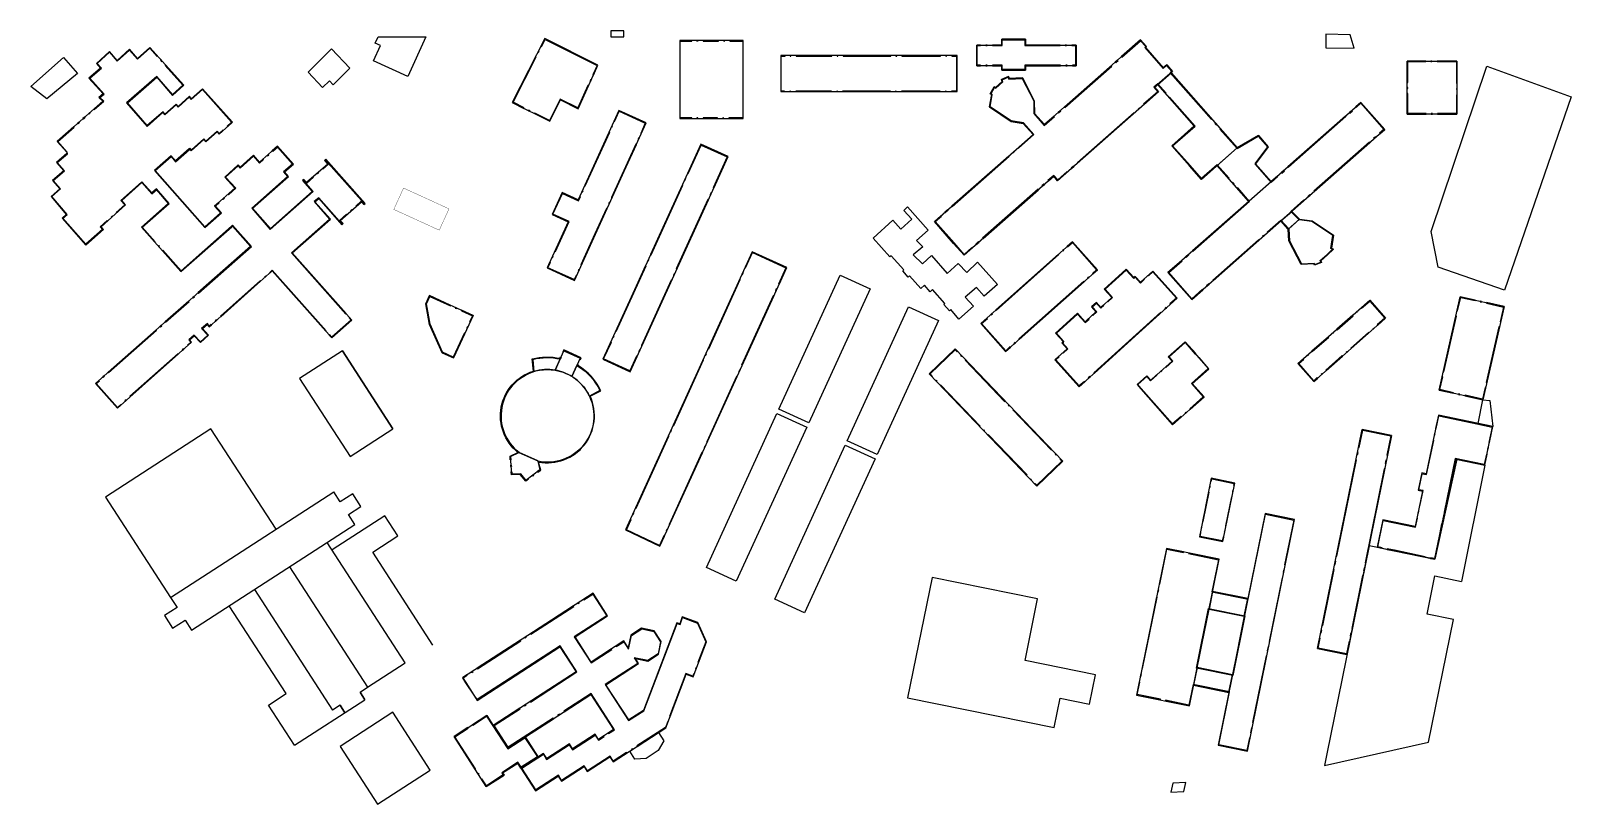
# Model space of a CAD drawing. Extents: x 6306 to 59098, y 4567 to 31086.
import ezdxf

# ---------------------------------------------------------------- set-up
doc = ezdxf.new("R2010")
doc.units = 0
doc.header["$MEASUREMENT"] = 0
for name, color, linetype in [('Entrance', 2, 'CONTINUOUS'), ('Offices', 1, 'CONTINUOUS'), ('Other_buildings', 4, 'CONTINUOUS'), ('Walls', 6, 'CONTINUOUS')]:
    doc.layers.add(name, color=color, linetype=linetype)

msp = doc.modelspace()

# ---------------------------------------------------------------- linework, layer by layer
at = {"layer": 'Entrance'}
for points in [[(26631, 31086), (26179, 31086), (26179, 30880), (26631, 30880)], [(50689, 30499), (51658, 30488), (51529, 30942), (50689, 30975)], [(56314, 18408), (56411, 17515), (55906, 17620), (56072, 18428)], [(26835, 6386), (27821, 7024), (28002, 6745), (27805, 6404), (27396, 6139), (27007, 6108)], [(45381, 4983), (45828, 4998), (45891, 5309), (45444, 5293)]]:
    msp.add_lwpolyline(points, close=True, dxfattribs=at)
msp.add_lwpolyline([(6306, 29170), (7421, 30168), (7902, 29626), (6859, 28751), (6306, 29170)], dxfattribs=at)
at = {"layer": 'Offices'}
for points in [[(22808, 28624), (24092, 27982), (24459, 28716), (25063, 28414), (25743, 29908), (23921, 30819)], [(30723, 28081), (30723, 30747), (28545, 30747), (28544, 28081)], [(41497, 25944), (41362, 26098), (38290, 23390), (37932, 23797), (37273, 24544), (40658, 27528), (40319, 27912), (39900, 27977), (39168, 28473), (39237, 28896), (39187, 28926), (39327, 29169), (39373, 29146), (39597, 29346), (39569, 29419), (39815, 29524), (39842, 29451), (40289, 29471), (40698, 28687), (40703, 28251), (41042, 27867), (44340, 30774), (44543, 30543), (44509, 30513), (45120, 29821), (45235, 29923), (45439, 29692), (44823, 29149), (44959, 28995)], [(42133, 29885), (40398, 29885), (40398, 29736), (39582, 29736), (39582, 29885), (38723, 29885), (38723, 30597), (39582, 30597), (39582, 30797), (40398, 30797), (40398, 30597), (42133, 30597)], [(32008, 29000), (38055, 29000), (38055, 30236), (32008, 30236)], [(47653, 27070), (46427, 25990), (46021, 26451), (45410, 27143), (46179, 27822), (44928, 29241), (45384, 29644)], [(46093, 21872), (45279, 22795), (51894, 28627), (52708, 27704)], [(25066, 25286), (24514, 25537), (24174, 24791), (24726, 24539), (24004, 22953), (24938, 22528), (25660, 24115), (27394, 27926), (26460, 28351)], [(48278, 26527), (48818, 25915), (48048, 25237), (46966, 26464), (47653, 27070), (48376, 27494), (48715, 27110)], [(25913, 19822), (26846, 19397), (30201, 26771), (29268, 27196), (27488, 23283)], [(49404, 24282), (49148, 24565), (49521, 24894), (49784, 24626)], [(50879, 23635), (50947, 23600), (50745, 23404), (50523, 23203), (50546, 23140), (50296, 23048), (50278, 23097), (49845, 23076), (49422, 23884), (49406, 24285), (49784, 24626), (50216, 24571), (50949, 24077)], [(39716, 20087), (42859, 22888), (42003, 23849), (38860, 21048)], [(26691, 13970), (27866, 13416), (32215, 22973), (31032, 23511)], [(45594, 21920), (45594, 21920), (45594, 21920), (44757, 22845), (44757, 22845), (44337, 22463), (44155, 22664), (44108, 22622), (43846, 22911), (43092, 22227), (43354, 21938), (42983, 21602), (42828, 21772), (42658, 21618), (42812, 21447), (42441, 21110), (42179, 21399), (41425, 20716), (41435, 20705), (41687, 20427), (41687, 20427), (41640, 20385), (41823, 20183), (41403, 19802), (41403, 19802), (42238, 18879), (45594, 21920)], [(20793, 19873), (20405, 20049), (19975, 21015), (19844, 21724), (19972, 22004), (21465, 21324)], [(50275, 19060), (49733, 19676), (52194, 21846), (52737, 21230)], [(56072, 18428), (54572, 18768), (55296, 21968), (56796, 21629)], [(40787, 15474), (41676, 16326), (37986, 20175), (37097, 19324)], [(46109, 18993), (46685, 19500), (45874, 20420), (45290, 19905), (45421, 19757), (44687, 19109), (44556, 19258), (44218, 18960), (44349, 18811), (45437, 17577), (46517, 18530)], [(50406, 9902), (51936, 17419), (52943, 17214), (51413, 9697)], [(23757, 16032), (23276, 15666), (23090, 15891), (22794, 15884), (22751, 16487), (23027, 16629), (23678, 16346)], [(46354, 13733), (47158, 13570), (47567, 15580), (46763, 15743)], [(48609, 14530), (46994, 6592), (47999, 6387), (49614, 14326)], [(45227, 13335), (44204, 8310), (46013, 7942), (47035, 12967)], [(29008, 8934), (29462, 10132), (29164, 10794), (28634, 10995), (28554, 10751), (28450, 10790), (27299, 7785), (26796, 7460), (26016, 8665), (27135, 9389), (27025, 9562), (27451, 9472), (27819, 9712), (27910, 10142), (27670, 10510), (27240, 10601), (26872, 10361), (26782, 9934), (26633, 10164), (25514, 9440), (24957, 10301), (26076, 11025), (25575, 11800), (21098, 8902), (21209, 8730), (21488, 8300), (21599, 8128), (24440, 9966), (24998, 9105), (22157, 7267), (22658, 6492), (25499, 8331), (26279, 7125), (25763, 6791), (25651, 6963), (24876, 6462), (24765, 6634), (23990, 6133), (23879, 6305), (23104, 5803), (23605, 5028), (24380, 5530), (24492, 5358), (25266, 5859), (25378, 5687), (26153, 6188), (26264, 6016), (28072, 7186), (28768, 9025)], [(46810, 11861), (46688, 11259), (47894, 11013), (48016, 11616)], [(23104, 5803), (22992, 5975), (22476, 5641), (22524, 5566), (21913, 5172), (20813, 6888), (21935, 7610), (22157, 7267), (22157, 7267), (22658, 6492), (23248, 6874), (23693, 6185)]]:
    msp.add_lwpolyline(points, close=True, dxfattribs=at)
for points in [[(8552, 29968), (8697, 29804), (8300, 29458), (8786, 28920), (8638, 28796), (8775, 28673), (7205, 27293), (7537, 26921), (7541, 26879), (7186, 26569), (7435, 26289), (7048, 25952), (7301, 25663), (7003, 25405), (7519, 24783), (7375, 24657), (8192, 23737), (8796, 24273), (8713, 24365), (9555, 25120), (9424, 25270), (10111, 25882), (10451, 25499), (10609, 25637), (11018, 25168), (10100, 24357), (11453, 22831), (13195, 24368), (13220, 24391), (13837, 23694), (8521, 18990), (9273, 18145), (11818, 20410), (11747, 20484), (11905, 20621), (12123, 20398), (12398, 20649), (12190, 20879), (12353, 21016), (12421, 20930), (14579, 22854), (16622, 20553), (17310, 21164), (15268, 23470), (16576, 24624), (16040, 25226), (16172, 25334), (16960, 24434), (17008, 24475), (16913, 24584), (17637, 25223), (17718, 25127), (17760, 25165), (16412, 26680), (16368, 26640), (16481, 26517), (15757, 25883), (15662, 25990), (15623, 25951), (15953, 25580), (14516, 24305), (13907, 25002), (15136, 26088), (14996, 26245), (15307, 26517), (14759, 27129), (14142, 26580), (13942, 26818), (13483, 26404), (13415, 26484), (12953, 26072), (13302, 25685), (12604, 25071), (12812, 24841), (12267, 24368), (10569, 26297), (11112, 26771), (11262, 26596), (11745, 27021), (11755, 27030), (11807, 26973), (12235, 27355), (12306, 27276), (12691, 27620), (12758, 27539), (13213, 27948), (12193, 29099), (11806, 28756), (11740, 28841), (11353, 28494), (11289, 28574), (10897, 28231), (10837, 28311), (10299, 27833), (9618, 28610), (10625, 29492), (11165, 28870), (11545, 29218), (10389, 30514), (9961, 30135), (9689, 30451), (9265, 30069), (9004, 30376), (8552, 29968)], [(53481, 28224), (53481, 30049), (55184, 30049), (55184, 28224), (53481, 28224)], [(54367, 17044), (54127, 15893), (53979, 15924), (53856, 15335), (54004, 15305), (53750, 14086), (52644, 14317), (52448, 13377), (53035, 13254), (54425, 12964), (54601, 13806), (55142, 16402), (56136, 16195), (56232, 16655), (56411, 17515), (55868, 17628), (54546, 17904), (54367, 17044)], [(47362, 8413), (47485, 9003), (46279, 9249), (46156, 8646), (47362, 8401), (46156, 8646)]]:
    msp.add_lwpolyline(points, dxfattribs=at)
for points in [[(24853, 19230, 0.097907), (24276, 19449), (24579, 20114), (25139, 19860)], [(24276, 19449, 0.115822), (23551, 19403), (23514, 19818, -0.118751), (24451, 19832)], [(25811, 18754), (25448, 18562, 0.143642), (24853, 19230), (25024, 19606, -0.148219)], [(23683, 16326), (23678, 16346), (23039, 16624, -0.779887), (24274, 19449, -0.245273), (25448, 18562, -0.62052)]]:
    msp.add_lwpolyline(points, format="xyb", close=True, dxfattribs=at)
at = {"layer": 'Other_buildings'}
for p, q in [((31945, 18110), (34047, 22704)), ((34047, 22704), (35073, 22235)), ((35073, 22235), (32968, 17642)), ((34287, 17029), (36388, 21624)), ((37414, 21155), (35309, 16562)), ((36388, 21624), (37414, 21155)), ((16983, 20108), (15519, 19161)), ((16983, 20108), (15519, 19161)), ((18710, 17439), (16983, 20108)), ((16983, 20108), (18710, 17439)), ((15519, 19161), (17247, 16492)), ((15519, 19161), (17247, 16492)), ((29461, 12679), (31877, 17961)), ((31877, 17961), (32899, 17493)), ((32968, 17642), (31945, 18110)), ((12481, 17438), (8865, 15098)), ((14710, 13995), (12481, 17438)), ((17247, 16492), (18710, 17439)), ((32899, 17493), (30484, 12212)), ((35309, 16562), (34287, 17029)), ((31803, 11599), (34219, 16880)), ((35241, 16413), (32825, 11131)), ((34219, 16880), (35241, 16413)), ((55177, 16393), (54425, 12964)), ((56136, 16195), (55176, 16392)), ((56136, 16195), (55335, 12208)), ((8865, 15098), (11094, 11655)), ((12385, 12490), (16690, 15276)), ((16913, 14932), (16690, 15276)), ((17343, 15211), (16913, 14932)), ((17622, 14780), (17343, 15211)), ((18442, 14456), (16634, 13286)), ((17191, 14501), (17622, 14780)), ((17414, 14157), (17191, 14501)), ((18888, 13767), (18442, 14456)), ((11818, 10535), (17414, 14157)), ((18027, 13210), (18888, 13767)), ((19141, 9412), (16467, 13544)), ((20088, 10025), (18027, 13210)), ((52171, 13423), (50720, 6294)), ((54425, 12964), (52171, 13423)), ((15176, 12708), (17850, 8576)), ((30484, 12212), (29461, 12679)), ((11094, 11655), (12385, 12490)), ((37194, 12343), (36354, 8216)), ((40812, 11607), (37194, 12343)), ((54165, 11086), (54430, 12392)), ((54430, 12392), (55335, 12208)), ((11094, 11655), (11317, 11310)), ((13970, 11928), (16645, 7796)), ((11317, 11310), (10886, 11032)), ((15060, 8358), (13109, 11371)), ((32825, 11131), (31803, 11599)), ((40383, 9497), (40812, 11607)), ((10886, 11032), (11165, 10601)), ((10886, 11032), (11165, 10601)), ((11165, 10601), (11595, 10880)), ((11595, 10880), (11818, 10535)), ((55069, 10902), (54165, 11086)), ((54212, 6689), (55069, 10902)), ((17850, 8576), (19141, 9412)), ((42794, 9007), (40383, 9497)), ((42589, 8000), (42794, 9007)), ((17592, 8409), (17850, 8576)), ((14457, 7968), (15060, 8358)), ((15348, 6591), (14457, 7968)), ((15348, 6591), (17759, 8151)), ((16903, 7963), (16645, 7796)), ((16903, 7963), (16645, 7796)), ((16903, 7963), (17070, 7705)), ((17070, 7705), (16903, 7963)), ((17592, 8409), (17759, 8151)), ((17759, 8151), (17592, 8409)), ((36354, 8216), (41379, 7193)), ((41379, 7193), (41585, 8204)), ((41585, 8204), (42589, 8000)), ((18715, 7717), (16907, 6547)), ((19997, 5737), (18715, 7717)), ((16907, 6547), (18189, 4567)), ((50638, 5889), (54212, 6689)), ((50720, 6294), (50638, 5889)), ((18189, 4567), (19997, 5737))]:
    msp.add_line(p, q, dxfattribs=at)
for points in [[(18050, 30051), (18288, 30579), (18104, 30661), (18205, 30880), (19846, 30880), (19232, 29518), (18050, 30051)], [(36351, 25046), (37056, 24247), (36666, 23898), (36875, 23683), (36548, 23401), (36861, 23100), (37169, 23376), (37707, 22759), (38091, 23110), (38382, 22799), (38748, 23150), (39438, 22386), (38979, 21988), (38717, 22289), (38329, 21948), (38617, 21644), (38113, 21200), (37834, 21526), (37791, 21489), (37598, 21705), (37637, 21739), (37204, 22217), (37126, 22140), (36932, 22359), (36809, 22244), (36422, 22682), (36379, 22642), (36188, 22860), (36229, 22893), (35794, 23372), (35751, 23332), (35177, 23979), (35846, 24587), (36119, 24284), (36496, 24627), (36225, 24929), (36351, 25046)]]:
    msp.add_lwpolyline(points, dxfattribs=at)
for points in [[(16609, 30470), (17236, 29801), (16669, 29229), (16537, 29365), (16299, 29139), (15808, 29670)], [(54539, 22976), (54301, 24205), (56209, 29873), (59098, 28816), (56817, 22191)]]:
    msp.add_lwpolyline(points, close=True, dxfattribs=at)
at = {"layer": 'Other_buildings', "const_width": 10}
msp.add_lwpolyline([(18746, 24961), (19081, 25693), (20638, 24981), (20304, 24249), (18746, 24961)], dxfattribs=at)
at = {"layer": 'Walls'}
for points in [[(23787, 30554), (23805, 30546), (23930, 30792), (25717, 29899), (25568, 29571), (25586, 29562), (25743, 29908), (23921, 30819)], [(28544, 29673), (28564, 29673), (28565, 30727), (28957, 30727), (28957, 30747), (28545, 30747)], [(29137, 30747), (29172, 30747), (29172, 30727), (29137, 30727)], [(29880, 30727), (29880, 30747), (29352, 30747), (29352, 30727)], [(30084, 30727), (30084, 30747), (30060, 30747), (30060, 30727)], [(30703, 29673), (30723, 29673), (30723, 30747), (30264, 30747), (30264, 30727), (30703, 30727)], [(41580, 30597), (40398, 30597), (40398, 30797), (39582, 30797), (39582, 30597), (39267, 30597), (39267, 30577), (39602, 30577), (39602, 30777), (40378, 30777), (40378, 30577), (41580, 30577)], [(45356, 29646), (46769, 28043), (46784, 28056), (45384, 29644), (45439, 29692), (45235, 29923), (45120, 29821), (44509, 30513), (44543, 30543), (44340, 30774), (43690, 30201), (43703, 30186), (44338, 30745), (44515, 30545), (44481, 30515), (45118, 29793), (45233, 29894), (45410, 29694)], [(8467, 28402), (8480, 28387), (8806, 28673), (8669, 28795), (8815, 28918), (8329, 29456), (8725, 29802), (8581, 29967), (9002, 30347), (9263, 30041), (9687, 30423), (9959, 30107), (10387, 30486), (10635, 30208), (10650, 30221), (10389, 30514), (9961, 30135), (9689, 30451), (9265, 30069), (9004, 30376), (8552, 29968), (8697, 29804), (8300, 29458), (8786, 28920), (8638, 28796), (8775, 28673)], [(23205, 28426), (23213, 28444), (22835, 28633), (23623, 30187), (23605, 30196), (22808, 28624)], [(23686, 30357), (23705, 30348), (23723, 30385), (23705, 30394)], [(32141, 29000), (32141, 29020), (32028, 29020), (32028, 30216), (32154, 30216), (32154, 30236), (32008, 30236), (32008, 29000)], [(32334, 30236), (32334, 30216), (32358, 30216), (32358, 30236)], [(32538, 30236), (32538, 30216), (33758, 30216), (33758, 30236)], [(33938, 30236), (33938, 30216), (33963, 30216), (33963, 30236)], [(34143, 30236), (34143, 30216), (35777, 30216), (35777, 30236)], [(35957, 30236), (35957, 30216), (35981, 30216), (35981, 30236)], [(36161, 30236), (36161, 30216), (37485, 30216), (37485, 30236)], [(37665, 30236), (37665, 30216), (37689, 30216), (37689, 30236)], [(37869, 30236), (37869, 30216), (38035, 30216), (38035, 29020), (37856, 29020), (37856, 29000), (38055, 29000), (38055, 30236)], [(38859, 30597), (38723, 30597), (38723, 29885), (38859, 29885), (38859, 29905), (38743, 29905), (38743, 30577), (38859, 30577)], [(39087, 30597), (39039, 30597), (39039, 30577), (39087, 30577)], [(41807, 30597), (41760, 30597), (41760, 30577), (41807, 30577)], [(42005, 29885), (42133, 29885), (42133, 30597), (41987, 30597), (41987, 30577), (42113, 30577), (42113, 29905), (42005, 29905)], [(10925, 29913), (10910, 29900), (11517, 29219), (11167, 28899), (10627, 29521), (9589, 28612), (10297, 27805), (10834, 28282), (10894, 28202), (11287, 28545), (11351, 28465), (11738, 28812), (11804, 28727), (12191, 29071), (13185, 27950), (13032, 27812), (13046, 27797), (13213, 27948), (12193, 29099), (11806, 28756), (11740, 28841), (11353, 28494), (11289, 28574), (10897, 28231), (10837, 28311), (10299, 27833), (9618, 28610), (10625, 29492), (11165, 28870), (11545, 29218)], [(10770, 30087), (10755, 30074), (10790, 30034), (10805, 30047)], [(39039, 29885), (39087, 29885), (39087, 29905), (39039, 29905)], [(39267, 29885), (39582, 29885), (39582, 29736), (40398, 29736), (40398, 29885), (41598, 29885), (41598, 29905), (40378, 29905), (40378, 29756), (39602, 29756), (39602, 29905), (39267, 29905)], [(43339, 29892), (41728, 28471), (41741, 28456), (43353, 29877)], [(41778, 29885), (41825, 29885), (41825, 29905), (41778, 29905)], [(43555, 30082), (43474, 30011), (43488, 29996), (43568, 30067)], [(54111, 30049), (53481, 30049), (53481, 29318), (53501, 29318), (53501, 30029), (54111, 30029)], [(54326, 30049), (54291, 30049), (54291, 30029), (54326, 30029)], [(55184, 29284), (55184, 30049), (54506, 30049), (54506, 30029), (55164, 30029), (55164, 29284)], [(25419, 29196), (25401, 29205), (25053, 28441), (24450, 28742), (24083, 28009), (23577, 28262), (23568, 28244), (24092, 27982), (24459, 28716), (25063, 28414)], [(25511, 29398), (25493, 29407), (25476, 29369), (25494, 29360)], [(28544, 29455), (28564, 29455), (28564, 29493), (28544, 29493)], [(28564, 29275), (28544, 29275), (28544, 28081), (28957, 28081), (28957, 28101), (28564, 28101)], [(30230, 28101), (30230, 28081), (30723, 28081), (30723, 29275), (30703, 29275), (30703, 28101)], [(30703, 29455), (30723, 29455), (30723, 29493), (30703, 29493)], [(41378, 28163), (41042, 27867), (40703, 28251), (40698, 28687), (40289, 29471), (39842, 29451), (39815, 29524), (39569, 29419), (39597, 29346), (39373, 29146), (39327, 29169), (39187, 28926), (39237, 28896), (39168, 28473), (39900, 27977), (40319, 27912), (40658, 27528), (40146, 27076), (40159, 27061), (40686, 27526), (40329, 27931), (39907, 27996), (39190, 28482), (39259, 28906), (39214, 28933), (39335, 29143), (39376, 29122), (39620, 29340), (39595, 29408), (39803, 29498), (39828, 29430), (40277, 29451), (40678, 28682), (40683, 28244), (41041, 27838), (41391, 28148)], [(44442, 28567), (44455, 28552), (44959, 28995), (44823, 29149), (44928, 29241), (45200, 28932), (45215, 28945), (44930, 29270), (44795, 29151), (44931, 28997)], [(53481, 29138), (53481, 29111), (53501, 29111), (53501, 29138)], [(55184, 29067), (55184, 29104), (55164, 29104), (55164, 29067)], [(32346, 29000), (32346, 29020), (32321, 29020), (32321, 29000)], [(33746, 29000), (33746, 29020), (32526, 29020), (32526, 29000)], [(33950, 29000), (33950, 29020), (33926, 29020), (33926, 29000)], [(35764, 29000), (35764, 29020), (34130, 29020), (34130, 29000)], [(35968, 29000), (35968, 29020), (35944, 29020), (35944, 29000)], [(37472, 29000), (37472, 29020), (36148, 29020), (36148, 29000)], [(37676, 29000), (37676, 29020), (37652, 29020), (37652, 29000)], [(46179, 27822), (45410, 27143), (46021, 26451), (46427, 25990), (46966, 26464), (47361, 26016), (47376, 26029), (46968, 26493), (46429, 26018), (46036, 26464), (45438, 27142), (46208, 27820), (45334, 28810), (45319, 28797)], [(52540, 27556), (52708, 27704), (51894, 28627), (51723, 28477), (51737, 28462), (51893, 28599), (52680, 27706), (52527, 27571)], [(53481, 28931), (53481, 28224), (54125, 28224), (54125, 28244), (53501, 28244), (53501, 28931)], [(54521, 28224), (55184, 28224), (55184, 28887), (55164, 28887), (55164, 28244), (54521, 28244)], [(8093, 28074), (8107, 28059), (8164, 28109), (8151, 28124)], [(8286, 28243), (8299, 28228), (8345, 28269), (8332, 28284)], [(23407, 28324), (23416, 28343), (23374, 28363), (23366, 28345)], [(26296, 27990), (26314, 27981), (26470, 28324), (27367, 27916), (27208, 27566), (27226, 27558), (27394, 27926), (26460, 28351)], [(29172, 28081), (29172, 28101), (29137, 28101), (29137, 28081)], [(29845, 28081), (29845, 28101), (29352, 28101), (29352, 28081)], [(30025, 28101), (30025, 28081), (30050, 28081), (30050, 28101)], [(41593, 28352), (41513, 28282), (41526, 28267), (41606, 28337)], [(42188, 26553), (44133, 28268), (44120, 28283), (42175, 26568)], [(44268, 28387), (44320, 28433), (44307, 28448), (44255, 28402)], [(51364, 28160), (49391, 26421), (49405, 26406), (51377, 28145)], [(51588, 28358), (51499, 28279), (51512, 28264), (51602, 28343)], [(54305, 28224), (54341, 28224), (54341, 28244), (54305, 28244)], [(8934, 24564), (8921, 24579), (8684, 24367), (8768, 24275), (8193, 23765), (7403, 24656), (7547, 24781), (7031, 25402), (7329, 25661), (7076, 25950), (7463, 26287), (7214, 26567), (7562, 26871), (7556, 26929), (7233, 27292), (7790, 27781), (7777, 27796), (7205, 27293), (7537, 26921), (7541, 26879), (7186, 26569), (7435, 26289), (7048, 25952), (7301, 25663), (7003, 25405), (7519, 24783), (7375, 24657), (8192, 23737), (8796, 24273), (8713, 24365)], [(7912, 27915), (7926, 27900), (7972, 27940), (7958, 27955)], [(12912, 27677), (12898, 27692), (12760, 27568), (12693, 27649), (12308, 27304), (12237, 27383), (11809, 27002), (11757, 27059), (11732, 27036), (11264, 26624), (11114, 26799), (10541, 26299), (12265, 24340), (12840, 24840), (12632, 25069), (12763, 25184), (12750, 25199), (12604, 25071), (12812, 24841), (12267, 24368), (10569, 26297), (11112, 26771), (11262, 26596), (11745, 27021), (11755, 27030), (11807, 26973), (12235, 27355), (12306, 27276), (12691, 27620), (12758, 27539)], [(25288, 25774), (25306, 25766), (26148, 27615), (26130, 27624)], [(26204, 27788), (26222, 27779), (26240, 27817), (26222, 27826)], [(46903, 27921), (46888, 27908), (46942, 27847), (46957, 27860)], [(49045, 26089), (49032, 26104), (48818, 25915), (48278, 26527), (48715, 27110), (48376, 27494), (47653, 27070), (47076, 27725), (47061, 27712), (47649, 27045), (48372, 27469), (48689, 27109), (48252, 26526), (48816, 25887)], [(14582, 26971), (14596, 26956), (14758, 27101), (15278, 26518), (14967, 26247), (15107, 26089), (13878, 25003), (14514, 24276), (15981, 25578), (15651, 25951), (15661, 25961), (15755, 25855), (15994, 26064), (15981, 26079), (15757, 25883), (15662, 25990), (15623, 25951), (15953, 25580), (14516, 24305), (13907, 25002), (15136, 26088), (14996, 26245), (15307, 26517), (14759, 27129)], [(27060, 27192), (27042, 27201), (26206, 25364), (26224, 25355)], [(27152, 27394), (27134, 27402), (27116, 27364), (27134, 27356)], [(28813, 26196), (28831, 26187), (29278, 27169), (30175, 26761), (29692, 25701), (29710, 25692), (30201, 26771), (29268, 27196)], [(40011, 26957), (39958, 26911), (39972, 26896), (40024, 26942)], [(50291, 25573), (52199, 27256), (52186, 27271), (50278, 25588)], [(52334, 27375), (52405, 27437), (52392, 27452), (52321, 27390)], [(13066, 25477), (13079, 25462), (13331, 25684), (12982, 26070), (13413, 26455), (13481, 26375), (13940, 26790), (14140, 26551), (14281, 26676), (14268, 26691), (14142, 26580), (13942, 26818), (13483, 26404), (13415, 26484), (12953, 26072), (13302, 25685)], [(14402, 26811), (14415, 26796), (14461, 26837), (14448, 26852)], [(16298, 26357), (16311, 26342), (16509, 26516), (16397, 26639), (16411, 26651), (17732, 25167), (17720, 25156), (17639, 25252), (17441, 25077), (17454, 25062), (17637, 25223), (17718, 25127), (17760, 25165), (16412, 26680), (16368, 26640), (16481, 26517)], [(39823, 26792), (37868, 25068), (37881, 25053), (39837, 26777)], [(41973, 26364), (42053, 26434), (42040, 26449), (41960, 26379)], [(10558, 23840), (10573, 23853), (10128, 24355), (11047, 25167), (10611, 25665), (10453, 25527), (10113, 25910), (9396, 25272), (9527, 25122), (9235, 24860), (9248, 24845), (9555, 25120), (9424, 25270), (10111, 25882), (10451, 25499), (10609, 25637), (11018, 25168), (10100, 24357)], [(16116, 26198), (16129, 26183), (16175, 26223), (16162, 26238)], [(28706, 25961), (28724, 25952), (28756, 26023), (28738, 26032)], [(41179, 25936), (41362, 26098), (41497, 25944), (41838, 26244), (41825, 26259), (41499, 25972), (41363, 26126), (41165, 25951)], [(47534, 25820), (47549, 25834), (47495, 25894), (47480, 25881)], [(49256, 26302), (49167, 26223), (49180, 26208), (49270, 26287)], [(12885, 25318), (12898, 25303), (12944, 25343), (12931, 25358)], [(17138, 24784), (17125, 24798), (16884, 24586), (16980, 24477), (16962, 24462), (16175, 25362), (16012, 25228), (16547, 24626), (15240, 23472), (17098, 21374), (17113, 21387), (15268, 23470), (16576, 24624), (16040, 25226), (16172, 25334), (16960, 24434), (17008, 24475), (16913, 24584)], [(24266, 23527), (24284, 23519), (24753, 24549), (24201, 24801), (24524, 25511), (25076, 25260), (25140, 25400), (25122, 25409), (25066, 25286), (24514, 25537), (24174, 24791), (24726, 24539)], [(25196, 25573), (25214, 25564), (25232, 25602), (25214, 25611)], [(27548, 23416), (27566, 23407), (28649, 25788), (28631, 25797)], [(29636, 25528), (29618, 25537), (29585, 25465), (29603, 25457)], [(38940, 23962), (40838, 25636), (40825, 25651), (38926, 23977)], [(40973, 25755), (41044, 25817), (41030, 25832), (40960, 25770)], [(47653, 25685), (48048, 25237), (46120, 23537), (46133, 23522), (48077, 25235), (47668, 25698)], [(50087, 25393), (50156, 25454), (50143, 25469), (50073, 25408)], [(17319, 24943), (17306, 24958), (17260, 24918), (17273, 24903)], [(26058, 24990), (26040, 24998), (25641, 24123), (25160, 23065), (25178, 23056), (25660, 24115)], [(26150, 25192), (26132, 25200), (26114, 25162), (26132, 25154)], [(29529, 25293), (29511, 25301), (28427, 22921), (28446, 22912)], [(37733, 24949), (37635, 24863), (37648, 24848), (37746, 24934)], [(50209, 24552), (49775, 24607), (49492, 24895), (49938, 25289), (49952, 25274), (49521, 24894), (49784, 24626), (50216, 24571), (50949, 24077), (50879, 23635), (50947, 23600), (50745, 23404), (50523, 23203), (50546, 23140), (50296, 23048), (50278, 23097), (49845, 23076), (49422, 23884), (49404, 24282), (49148, 24565), (48702, 24172), (48689, 24187), (49149, 24593), (49423, 24291), (49442, 23889), (49857, 23097), (50292, 23118), (50308, 23074), (50520, 23152), (50499, 23209), (50731, 23418), (50913, 23595), (50857, 23624), (50928, 24068)], [(9114, 24725), (9101, 24740), (9055, 24699), (9068, 24684)], [(12034, 22099), (12048, 22084), (13865, 23692), (13221, 24420), (13181, 24383), (11454, 22859), (10831, 23562), (10816, 23549), (11453, 22831), (13195, 24368), (13220, 24391), (13837, 23694)], [(37500, 24744), (37273, 24544), (37932, 23797), (38290, 23390), (38571, 23638), (38558, 23653), (38292, 23418), (37947, 23810), (37302, 24542), (37513, 24729)], [(38707, 23757), (38805, 23843), (38791, 23858), (38693, 23772)], [(41828, 23693), (41841, 23678), (42002, 23821), (42831, 22890), (42689, 22763), (42702, 22748), (42859, 22888), (42003, 23849)], [(46824, 22517), (48400, 23906), (48387, 23921), (46811, 22532)], [(48535, 24025), (48567, 24053), (48554, 24068), (48522, 24040)], [(10697, 23683), (10712, 23697), (10692, 23719), (10677, 23705)], [(24174, 23326), (24192, 23317), (24209, 23355), (24191, 23364)], [(27450, 23200), (27468, 23191), (27492, 23244), (27474, 23252)], [(30786, 22970), (30804, 22962), (31042, 23485), (32188, 22963), (31931, 22397), (31949, 22389), (32215, 22973), (31032, 23511)], [(41530, 23427), (39382, 21513), (39395, 21498), (41543, 23412)], [(41664, 23547), (41677, 23532), (41707, 23558), (41694, 23573)], [(45985, 23418), (45886, 23330), (45899, 23315), (45998, 23403)], [(16413, 20788), (16428, 20801), (14581, 22882), (14493, 22803), (14506, 22788), (14579, 22854)], [(25012, 22691), (24994, 22699), (24928, 22554), (24031, 22963), (24118, 23153), (24099, 23162), (24004, 22953), (24938, 22528)], [(25104, 22892), (25085, 22901), (25068, 22863), (25086, 22854)], [(26353, 20789), (26371, 20780), (27393, 23027), (27375, 23036)], [(28371, 22748), (28353, 22757), (28329, 22704), (28347, 22696)], [(30679, 22735), (30697, 22726), (30729, 22798), (30711, 22806)], [(43204, 21803), (43218, 21788), (43382, 21937), (43121, 22226), (43845, 22882), (44107, 22593), (44153, 22636), (44335, 22435), (44477, 22564), (44464, 22579), (44337, 22463), (44155, 22664), (44108, 22622), (43846, 22911), (43092, 22227), (43354, 21938)], [(44597, 22700), (44610, 22685), (44756, 22817), (45566, 21922), (45343, 21720), (45356, 21705), (45594, 21920), (45594, 21920), (45594, 21920), (44757, 22845), (44757, 22845)], [(45751, 23211), (45279, 22795), (46093, 21872), (46473, 22208), (46460, 22223), (46095, 21900), (45307, 22793), (45764, 23196)], [(14191, 22508), (14178, 22523), (12802, 21296), (12816, 21282)], [(14371, 22669), (14358, 22684), (14313, 22643), (14326, 22628)], [(28272, 22532), (28254, 22540), (27232, 20294), (27250, 20285)], [(29521, 20190), (29539, 20182), (30622, 22562), (30604, 22571)], [(31875, 22225), (31856, 22234), (31824, 22162), (31842, 22154)], [(42391, 22497), (40170, 20519), (40183, 20504), (42404, 22482)], [(42567, 22628), (42554, 22643), (42525, 22617), (42538, 22602)], [(46608, 22327), (46689, 22398), (46676, 22413), (46595, 22342)], [(10914, 21107), (10927, 21092), (11732, 21805), (11719, 21820)], [(11854, 21939), (11867, 21924), (11913, 21965), (11900, 21980)], [(20700, 21672), (19972, 22004), (19844, 21724), (19975, 21015), (20405, 20049), (20793, 19873), (21186, 20722), (21168, 20731), (20783, 19899), (20420, 20064), (19994, 21021), (19865, 21721), (19981, 21977), (20691, 21654)], [(31768, 21990), (31749, 21998), (30666, 19618), (30684, 19609)], [(42693, 21339), (42706, 21324), (42840, 21446), (42686, 21616), (42827, 21744), (42981, 21573), (43084, 21667), (43071, 21682), (42983, 21602), (42828, 21772), (42658, 21618), (42812, 21447)], [(52467, 20992), (52737, 21230), (52194, 21846), (51901, 21587), (51914, 21572), (52193, 21818), (52709, 21232), (52453, 21007)], [(55809, 21852), (55296, 21968), (55187, 21484), (55206, 21480), (55311, 21944), (55804, 21833)], [(56024, 21803), (55984, 21812), (55980, 21793), (56020, 21784)], [(56679, 21108), (56796, 21629), (56200, 21764), (56195, 21744), (56773, 21614), (56659, 21112)], [(12681, 21162), (12668, 21177), (12622, 21136), (12636, 21121)], [(17232, 21253), (17217, 21239), (17282, 21166), (16623, 20581), (16547, 20667), (16532, 20653), (16622, 20553), (17310, 21164)], [(20906, 21579), (20864, 21598), (20855, 21580), (20897, 21560)], [(21360, 21098), (21465, 21324), (21070, 21504), (21061, 21486), (21438, 21314), (21342, 21107)], [(39878, 20232), (39865, 20247), (39718, 20115), (38888, 21047), (39090, 21226), (39077, 21241), (38860, 21048), (39716, 20087)], [(39211, 21361), (39224, 21346), (39261, 21379), (39247, 21394)], [(45050, 21427), (45037, 21442), (42733, 19354), (42746, 19339)], [(45223, 21584), (45210, 21599), (45170, 21563), (45183, 21548)], [(51612, 21332), (51067, 20852), (51081, 20837), (51625, 21317)], [(51766, 21468), (51747, 21451), (51760, 21436), (51779, 21453)], [(55147, 21309), (54715, 19399), (54734, 19395), (55166, 21304)], [(8957, 19375), (8970, 19360), (10612, 20813), (10598, 20828)], [(10733, 20947), (10746, 20932), (10792, 20973), (10779, 20988)], [(12501, 21001), (12488, 21016), (12423, 20959), (12356, 21045), (12161, 20881), (12370, 20651), (12124, 20426), (11906, 20648), (11718, 20485), (11789, 20411), (11671, 20305), (11684, 20290), (11818, 20410), (11747, 20484), (11905, 20621), (12123, 20398), (12398, 20649), (12190, 20879), (12353, 21016), (12421, 20930)], [(21262, 20886), (21285, 20935), (21267, 20943), (21244, 20894)], [(26260, 20585), (26278, 20577), (26296, 20616), (26278, 20625)], [(50778, 20597), (50213, 20099), (50226, 20084), (50792, 20582)], [(50932, 20733), (50913, 20716), (50927, 20701), (50946, 20718)], [(51555, 20189), (52177, 20737), (52164, 20752), (51542, 20204)], [(52312, 20856), (52332, 20873), (52318, 20888), (52299, 20871)], [(56208, 19027), (56639, 20932), (56619, 20936), (56188, 19031)], [(11549, 20171), (11536, 20185), (11490, 20145), (11504, 20130)], [(24553, 20057), (24579, 20114), (25139, 19860), (25122, 19823), (25140, 19815), (25165, 19870), (24569, 20141), (24535, 20065)], [(27083, 19918), (27065, 19926), (26836, 19424), (25939, 19832), (26204, 20413), (26186, 20421), (25913, 19822), (26846, 19397)], [(27176, 20121), (27158, 20130), (27140, 20090), (27158, 20082)], [(37197, 19221), (37212, 19234), (37126, 19323), (37985, 20147), (38049, 20080), (38064, 20093), (37986, 20175), (37097, 19324)], [(40049, 20384), (40036, 20399), (39999, 20366), (40013, 20351)], [(45194, 19556), (45208, 19541), (45450, 19755), (45319, 19903), (45873, 20392), (46215, 20003), (46230, 20016), (45874, 20420), (45290, 19905), (45421, 19757)], [(51401, 20053), (51420, 20070), (51407, 20085), (51388, 20068)], [(11369, 20010), (11356, 20025), (9703, 18554), (9716, 18539)], [(28326, 17563), (28344, 17555), (29366, 19802), (29348, 19810)], [(29422, 19974), (29440, 19965), (29464, 20018), (29446, 20026)], [(38189, 19963), (38174, 19950), (38202, 19922), (38217, 19935)], [(38341, 19805), (38326, 19791), (39682, 18377), (39697, 18390)], [(42426, 19049), (42413, 19064), (42240, 18907), (41431, 19800), (41551, 19909), (41537, 19924), (41403, 19802), (41403, 19802), (42238, 18879)], [(46349, 19881), (46334, 19868), (46657, 19502), (46081, 18994), (46489, 18531), (46029, 18126), (46042, 18111), (46517, 18530), (46109, 18993), (46685, 19500)], [(49924, 19844), (49733, 19676), (50275, 19060), (50410, 19179), (50397, 19194), (50277, 19088), (49761, 19674), (49937, 19829)], [(50078, 19980), (50059, 19963), (50072, 19948), (50091, 19965)], [(50700, 19434), (51266, 19934), (51253, 19949), (50686, 19449)], [(9402, 18259), (9389, 18274), (9275, 18173), (8549, 18988), (8655, 19081), (8641, 19096), (8521, 18990), (9273, 18145)], [(8776, 19216), (8790, 19201), (8835, 19241), (8822, 19256)], [(30511, 19229), (30493, 19237), (29471, 16991), (29489, 16982)], [(30610, 19445), (30592, 19454), (30568, 19401), (30586, 19393)], [(37349, 19062), (37364, 19075), (37336, 19104), (37321, 19091)], [(42613, 19218), (42600, 19233), (42546, 19185), (42560, 19170)], [(45742, 17846), (45729, 17861), (45439, 17605), (44364, 18824), (44246, 18958), (44554, 19229), (44685, 19081), (44903, 19273), (44890, 19288), (44687, 19109), (44556, 19258), (44218, 18960), (44349, 18811), (45437, 17577)], [(45025, 19407), (45038, 19392), (45073, 19422), (45059, 19437)], [(50545, 19298), (50565, 19315), (50551, 19330), (50532, 19313)], [(54675, 19224), (54572, 18768), (55063, 18656), (55067, 18676), (54596, 18783), (54695, 19219)], [(38829, 17517), (38844, 17530), (37488, 18945), (37473, 18932)], [(55238, 18617), (55282, 18607), (55286, 18626), (55243, 18636)], [(55457, 18567), (56072, 18428), (56168, 18851), (56149, 18856), (56057, 18452), (55462, 18587)], [(9582, 18420), (9569, 18435), (9523, 18394), (9536, 18379)], [(39822, 18260), (39807, 18247), (39832, 18220), (39847, 18233)], [(39972, 18103), (39957, 18090), (41286, 16703), (41301, 16716)], [(45907, 17992), (45894, 18007), (45864, 17980), (45877, 17965)], [(54451, 17449), (54471, 17445), (54562, 17880), (55864, 17609), (56387, 17499), (56278, 16974), (56297, 16970), (56411, 17515), (55868, 17628), (54546, 17904)], [(27035, 14726), (27053, 14717), (28177, 17187), (28158, 17196)], [(28233, 17360), (28251, 17351), (28269, 17391), (28251, 17399)], [(38979, 17360), (38994, 17374), (38969, 17400), (38954, 17387)], [(40433, 15844), (40448, 15857), (39119, 17243), (39104, 17230)], [(52804, 16532), (52943, 17214), (51936, 17419), (51812, 16806), (51831, 16802), (51952, 17395), (52920, 17199), (52785, 16536)], [(54367, 17044), (54127, 15893), (53979, 15924), (53856, 15335), (54004, 15305), (53897, 14789), (53916, 14785), (54028, 15320), (53880, 15351), (53995, 15900), (54142, 15869), (54386, 17040)], [(54386, 17040), (54387, 17045), (54368, 17049), (54367, 17044)], [(54405, 17225), (54424, 17221), (54434, 17269), (54415, 17273)], [(29322, 16615), (29304, 16623), (28180, 14153), (28198, 14145)], [(29414, 16818), (29396, 16827), (29378, 16787), (29396, 16778)], [(41584, 16421), (41569, 16408), (41647, 16326), (40788, 15502), (40731, 15562), (40716, 15548), (40787, 15474), (41676, 16326)], [(41426, 16586), (41411, 16573), (41444, 16538), (41459, 16551)], [(51724, 16378), (51052, 13076), (51072, 13072), (51744, 16374)], [(51776, 16630), (51760, 16554), (51780, 16550), (51795, 16626)], [(56213, 16568), (56194, 16572), (56120, 16219), (55127, 16426), (54742, 14581), (54762, 14577), (55142, 16402), (56136, 16195)], [(56261, 16794), (56241, 16798), (56231, 16748), (56250, 16744)], [(22775, 16145), (22755, 16143), (22752, 16192), (22772, 16193)], [(23351, 15723), (23363, 15707), (23273, 15638), (23081, 15871), (22775, 15863), (22768, 15963), (22788, 15965), (22794, 15884), (23090, 15891), (23276, 15666)], [(23533, 15861), (23494, 15832), (23506, 15816), (23545, 15846)], [(52054, 12844), (52710, 16067), (52690, 16071), (52034, 12848)], [(52746, 16243), (52768, 16355), (52749, 16359), (52726, 16247)], [(40591, 15678), (40606, 15692), (40573, 15727), (40558, 15713)], [(46702, 15446), (46722, 15442), (46728, 15471), (46708, 15475)], [(46744, 15651), (46764, 15647), (46779, 15720), (47543, 15564), (47529, 15492), (47548, 15488), (47567, 15580), (46763, 15743)], [(47512, 15311), (47493, 15315), (47487, 15287), (47506, 15283)], [(46461, 14260), (46481, 14256), (46686, 15265), (46667, 15269)], [(47471, 15106), (47451, 15110), (47248, 14110), (47267, 14106)], [(28022, 13758), (28004, 13767), (27857, 13442), (26717, 13980), (26877, 14331), (26859, 14340), (26691, 13970), (27866, 13416)], [(26933, 14503), (26951, 14495), (26978, 14553), (26960, 14562)], [(45989, 13180), (45985, 13160), (47012, 12951), (46787, 11846), (48032, 11593), (48625, 14507), (49590, 14310), (49278, 12773), (49297, 12768), (49614, 14326), (48609, 14530), (48016, 11616), (46810, 11861), (47035, 12967)], [(52616, 13342), (52620, 13361), (52471, 13392), (52659, 14293), (53765, 14062), (53830, 14372), (53810, 14376), (53750, 14086), (52644, 14317), (52448, 13377)], [(53847, 14552), (53867, 14548), (53879, 14609), (53860, 14613)], [(54725, 14401), (54705, 14405), (54696, 14360), (54715, 14356)], [(28123, 13981), (28105, 13989), (28079, 13931), (28097, 13922)], [(47190, 13726), (47170, 13730), (47142, 13593), (46378, 13749), (46402, 13867), (46382, 13871), (46354, 13733), (47158, 13570)], [(46418, 14048), (46438, 14043), (46445, 14080), (46425, 14084)], [(47231, 13930), (47212, 13934), (47206, 13906), (47226, 13902)], [(54679, 14180), (54659, 14184), (54581, 13810), (54410, 12988), (54275, 13016), (54271, 12997), (54425, 12964), (54601, 13806)], [(44978, 12113), (44997, 12109), (45242, 13311), (45808, 13196), (45813, 13216), (45227, 13335)], [(54095, 13033), (54099, 13053), (53039, 13274), (52797, 13324), (52792, 13305), (53035, 13254)], [(51016, 12899), (50994, 12790), (51014, 12786), (51036, 12895)], [(52000, 12579), (52018, 12667), (51998, 12671), (51980, 12583)], [(49208, 12330), (49188, 12334), (48744, 10149), (48763, 10145)], [(49261, 12592), (49242, 12596), (49224, 12510), (49244, 12506)], [(50958, 12614), (50568, 10698), (50588, 10694), (50978, 12610)], [(51594, 10589), (51964, 12403), (51944, 12407), (51575, 10593)], [(25249, 11589), (25260, 11573), (25569, 11772), (26048, 11031), (24929, 10307), (25508, 9412), (26219, 9872), (26208, 9889), (25514, 9440), (24957, 10301), (26076, 11025), (25575, 11800)], [(44390, 9224), (44410, 9220), (44908, 11667), (44888, 11672)], [(44924, 11848), (44944, 11844), (44962, 11932), (44942, 11936)], [(23430, 10412), (23441, 10395), (24919, 11351), (24908, 11368)], [(25059, 11466), (25070, 11449), (25109, 11475), (25098, 11492)], [(46672, 11282), (47917, 11029), (47500, 8980), (46255, 9233)], [(46688, 11259), (47894, 11013), (47485, 9003), (46279, 9249)], [(26359, 9986), (26370, 9970), (26627, 10136), (26792, 9883), (26890, 10349), (27244, 10579), (27658, 10492), (27889, 10138), (27802, 9724), (27447, 9493), (26983, 9591), (27107, 9395), (25988, 8671), (26790, 7432), (27315, 7772), (28462, 10764), (28566, 10725), (28646, 10969), (29150, 10778), (29441, 10132), (29171, 9421), (29190, 9414), (29462, 10132), (29164, 10794), (28634, 10995), (28554, 10751), (28450, 10790), (27299, 7785), (26796, 7460), (26016, 8665), (27135, 9389), (27025, 9562), (27451, 9472), (27819, 9712), (27910, 10142), (27670, 10510), (27240, 10601), (26872, 10361), (26782, 9934), (26633, 10164)], [(21601, 9228), (21612, 9211), (23097, 10172), (23086, 10189)], [(23237, 10287), (23248, 10270), (23290, 10297), (23279, 10314)], [(50480, 10264), (50406, 9902), (51413, 9697), (51505, 10148), (51485, 10152), (51397, 9721), (50430, 9918), (50499, 10260)], [(50532, 10522), (50516, 10440), (50535, 10436), (50552, 10518)], [(51541, 10324), (51558, 10412), (51539, 10416), (51521, 10328)], [(23426, 8088), (23436, 8071), (25025, 9100), (24446, 9994), (21605, 8155), (21505, 8311), (21226, 8741), (21126, 8897), (21265, 8987), (21254, 9004), (21098, 8902), (21209, 8730), (21488, 8300), (21599, 8128), (24440, 9966), (24998, 9105)], [(48663, 9650), (48643, 9654), (48178, 7367), (48198, 7363)], [(48728, 9968), (48708, 9972), (48679, 9830), (48699, 9826)], [(21406, 9102), (21416, 9085), (21461, 9113), (21450, 9130)], [(29042, 9023), (29023, 9030), (28996, 8960), (28757, 9050), (28198, 7576), (28217, 7569), (28768, 9025), (29008, 8934)], [(29126, 9246), (29108, 9253), (29087, 9199), (29106, 9191)], [(44331, 8936), (44351, 8932), (44374, 9044), (44354, 9048)], [(45018, 8145), (45022, 8164), (44228, 8326), (44315, 8755), (44296, 8759), (44204, 8310)], [(47362, 8401), (46156, 8646), (47362, 8401), (46994, 6592), (47999, 6387), (48091, 6838), (48071, 6842), (47983, 6411), (47018, 6607), (47386, 8416), (46141, 8669), (45997, 7966), (45198, 8129), (45194, 8109), (46013, 7942), (46156, 8646)], [(23217, 7953), (23228, 7936), (23285, 7973), (23274, 7990)], [(26095, 7006), (26106, 6989), (26307, 7119), (25505, 8358), (24574, 7756), (24585, 7739), (25499, 8331), (26279, 7125)], [(21748, 5428), (21913, 5172), (22524, 5566), (22476, 5641), (22992, 5975), (23104, 5803), (23693, 6185), (23248, 6874), (22658, 6492), (22157, 7267), (22157, 7267), (21935, 7610), (21439, 7291), (21450, 7274), (21929, 7582), (22140, 7256), (22652, 6464), (23242, 6846), (23666, 6191), (23110, 5831), (22998, 6003), (22448, 5647), (22497, 5572), (21919, 5199), (21765, 5439)], [(24214, 7499), (24204, 7516), (22664, 6520), (22184, 7261), (23076, 7838), (23066, 7855), (22157, 7267), (22658, 6492)], [(24434, 7641), (24423, 7658), (24355, 7614), (24365, 7597)], [(28153, 7401), (28135, 7408), (28056, 7200), (27073, 6564), (27084, 6547), (28072, 7186)], [(21288, 7194), (20813, 6888), (21533, 5765), (21549, 5776), (20840, 6882), (21298, 7177)], [(26737, 6323), (26726, 6339), (26270, 6044), (26159, 6216), (25384, 5715), (25272, 5887), (24497, 5385), (24386, 5558), (23611, 5056), (23132, 5797), (23873, 6277), (23984, 6105), (24759, 6606), (24870, 6434), (25645, 6936), (25757, 6763), (25955, 6892), (25944, 6908), (25763, 6791), (25651, 6963), (24876, 6462), (24765, 6634), (23990, 6133), (23879, 6305), (23104, 5803), (23605, 5028), (24380, 5530), (24492, 5358), (25266, 5859), (25378, 5687), (26153, 6188), (26264, 6016)], [(48162, 7187), (48142, 7191), (48107, 7018), (48126, 7014)], [(26933, 6449), (26922, 6466), (26877, 6437), (26888, 6420)], [(21630, 5613), (21651, 5580), (21668, 5591), (21647, 5624)]]:
    msp.add_lwpolyline(points, close=True, dxfattribs=at)
for points in [[(41671, 20045), (41684, 20030), (41851, 20181), (41668, 20383), (41697, 20409, 0.479557), (41702, 20440), (41453, 20715), (42177, 21371), (42439, 21082), (42573, 21203), (42560, 21218), (42441, 21110), (42179, 21399), (41425, 20716), (41435, 20705), (41687, 20427), (41687, 20427), (41640, 20385), (41823, 20183)], [(22759, 16373), (22739, 16371), (22730, 16499), (23002, 16628, -0.59909), (23529, 19417), (23493, 19833, -0.118841), (24439, 19855), (24460, 19902), (24478, 19893), (24451, 19832, 0.118751), (23514, 19818), (23551, 19403, 0.609411), (23039, 16624), (22751, 16487)], [(25048, 19659), (25024, 19606, -0.148219), (25811, 18754), (25448, 18562, -0.62052), (23683, 16326), (23757, 16032), (23676, 15970), (23688, 15955), (23780, 16024), (23710, 16300, 0.609595), (25474, 18554), (25837, 18745, 0.148381), (25049, 19614), (25066, 19651)]]:
    msp.add_lwpolyline(points, format="xyb", close=True, dxfattribs=at)

doc.saveas('drawing.dxf')
